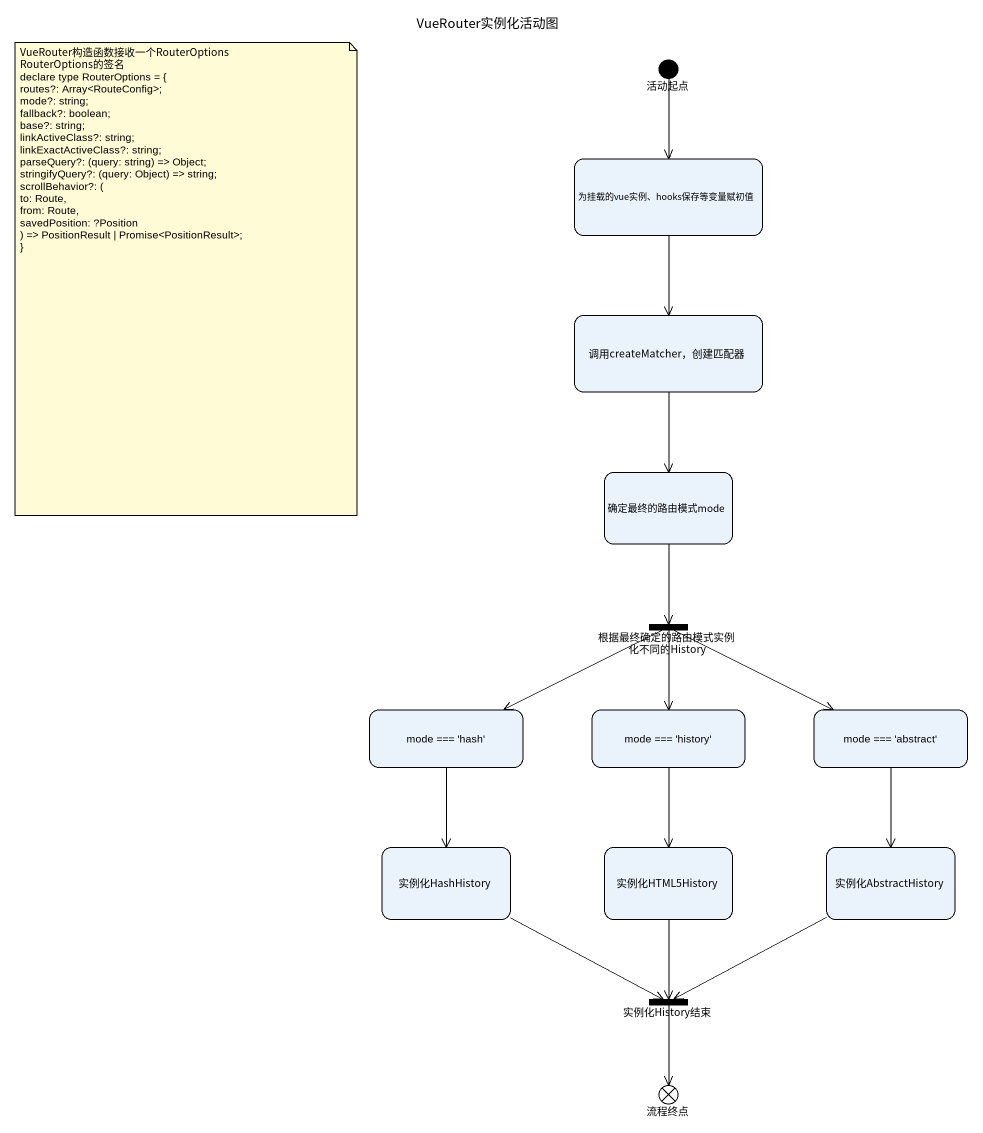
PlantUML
@startuml
title VueRouter实例化活动图
hide empty description
state 活动起点 <<start>>
state "为挂载的vue实例、hooks保存等变量赋初值" as 为挂载的vue实例_hooks保存等变量赋初值
state "调用createMatcher，创建匹配器" as 调用createMatcher_创建匹配器
state 确定最终的路由模式mode
state 根据最终确定的路由模式实例化不同的History <<fork>>
state "mode === 'hash'" as mode_hash
state "mode === 'history'" as mode_history
state "mode === 'abstract'" as mode_abstract
state 实例化HashHistory
state 实例化HTML5History
state 实例化AbstractHistory
state 实例化History结束 <<join>>
state 流程终点 <<end>>
活动起点 --> 为挂载的vue实例_hooks保存等变量赋初值
为挂载的vue实例_hooks保存等变量赋初值 --> 调用createMatcher_创建匹配器
调用createMatcher_创建匹配器 --> 确定最终的路由模式mode
确定最终的路由模式mode --> 根据最终确定的路由模式实例化不同的History
根据最终确定的路由模式实例化不同的History -left-> mode_hash
根据最终确定的路由模式实例化不同的History --> mode_history
根据最终确定的路由模式实例化不同的History -right-> mode_abstract
mode_hash --> 实例化HashHistory
mode_history --> 实例化HTML5History
mode_abstract --> 实例化AbstractHistory
实例化HashHistory -right-> 实例化History结束
实例化HTML5History --> 实例化History结束
实例化AbstractHistory -left-> 实例化History结束
实例化History结束 --> 流程终点
note as N1
  VueRouter构造函数接收一个RouterOptions
  RouterOptions的签名
  declare type RouterOptions = {
  routes?: Array<RouteConfig>;
  mode?: string;
  fallback?: boolean;
  base?: string;
  linkActiveClass?: string;
  linkExactActiveClass?: string;
  parseQuery?: (query: string) => Object;
  stringifyQuery?: (query: Object) => string;
  scrollBehavior?: (
  to: Route,
  from: Route,
  savedPosition: ?Position
  ) => PositionResult | Promise<PositionResult>;
  ~}
end note
@enduml
